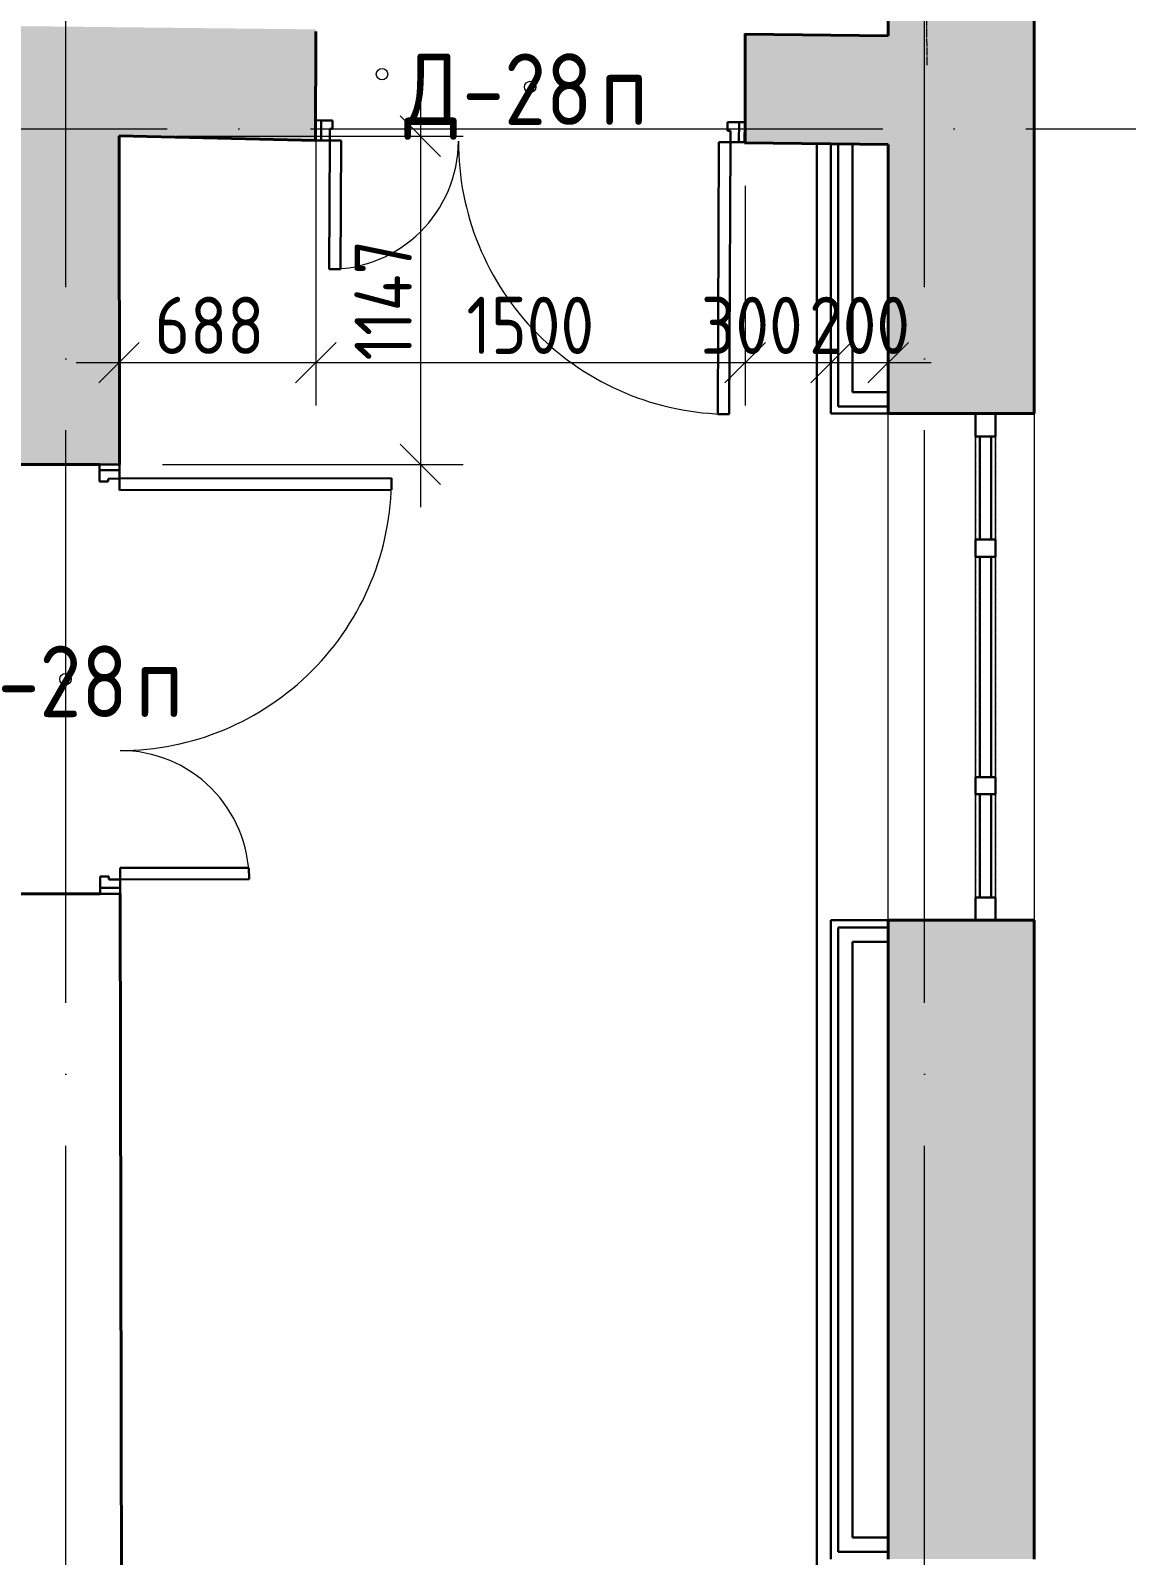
# Model space of a CAD drawing. Header units: millimetres. Extents: x -269164 to 430575, y -569542 to 36130.
# Drawn here: x 178619 to 182449, y -398750 to -393422 of the extents above; entities that cross this region are included whole.
import ezdxf

# ---------------------------------------------------------------- set-up
doc = ezdxf.new("R2010")
doc.units = ezdxf.units.MM
doc.linetypes.add('ADSK_Линия сетки', pattern=[25, 20, -2.5, 0, -2.5])
doc.linetypes.add('ADSK_Сверху', pattern=[4.5, 3, -1.5])
for name, color, linetype, lineweight in [('Витраж', 7, 'Continuous', 18), ('Двери', 7, 'Continuous', 18), ('Марки дверей', 7, 'Continuous', 20), ('Оси', 7, 'Continuous', 9), ('Панели витража', 7, 'Continuous', 18), ('Перекрытие', 7, 'Continuous', 18), ('Размеры', 7, 'Continuous', 9), ('Стены внутренние', 7, 'Continuous', 18), ('Стены наружные', 7, 'Continuous', 18)]:
    doc.layers.add(name, color=color, linetype=linetype, lineweight=lineweight)
doc.styles.add('GOST Common', font='GOST_Common.ttf', dxfattribs={"width": 0.9, "height": 200})
doc.styles.add('GOST Common_2', font='GOST_Common.ttf', dxfattribs={"width": 0.9, "height": 250})
doc.dimstyles.new('ADSK_Основной_2_мм_Округление_до_1_мм_1', dxfattribs={"dimscale": 304.8, "dimtxt": 201.142999, "dimasz": 0.463911, "dimexe": 0.492126, "dimexo": 0.492126, "dimgap": 0.098425, "dimtad": 1, "dimdec": 0, "dimdsep": 46, "dimtxsty": 'GOST Common', "dimblk1": 'OBLIQUE', "dimblk2": 'OBLIQUE', "dimsah": 1, "dimcen": 0.09, "dimdle": 0.492126, "dimazin": 2, "dimtfac": 1, "dimtdec": 4, "dimtix": 1, "dimtmove": 1, "dimatfit": 3, "dimfxl": 1, "dimtvp": 1, "dimtolj": 1, "dimtzin": 0, "dimlwd": 20, "dimlwe": 20, "dimarcsym": 2})

# ---------------------------------------------------------------- blocks, each defined once
blk = doc.blocks.new('Прямоугольный импост - 70х20_60мм-1225109-03 План 3-го этажа маркировочный')
at = {"layer": 'Витраж', "color": 253, "linetype": 'ADSK_Сверху', "true_color": 0xaaaaaa}
for p, q in [((39644.1, 2434.5), (39644.1, 2364.5)), ((39724.1, 2434.5), (39644.1, 2434.5)), ((40114.1, 2434.5), (40084.1, 2434.5)), ((39724.1, 2364.5), (39644.1, 2364.5)), ((40114.1, 2364.5), (40084.1, 2364.5))]:
    blk.add_line(p, q, dxfattribs=at)
blk = doc.blocks.new('Прямоугольный импост - 70х20_60мм-1424482-03 План 3-го этажа маркировочный')
at = {"layer": 'Витраж', "color": 253, "linetype": 'ADSK_Сверху', "true_color": 0xaaaaaa}
for p, q in [((-80, 35), (0, 35)), ((0, 35), (0, -35)), ((0, -35), (-80, -35))]:
    blk.add_line(p, q, dxfattribs=at)
blk = doc.blocks.new('Прямоугольный импост - 70х20_60мм-1424483-03 План 3-го этажа маркировочный')
at = {"layer": 'Витраж', "color": 253, "linetype": 'ADSK_Сверху', "true_color": 0xaaaaaa}
for p, q in [((0, 35), (-80, 35)), ((0, -35), (0, 35)), ((-80, -35), (0, -35))]:
    blk.add_line(p, q, dxfattribs=at)
blk = doc.blocks.new('Прямоугольный импост - 70х20_60мм-1464403-03 План 3-го этажа маркировочный')
at = {"layer": 'Витраж', "color": 253, "linetype": 'ADSK_Сверху', "true_color": 0xaaaaaa}
for p, q in [((3738.5, 23323.1), (3738.5, 23293.1)), ((3808.5, 23323.1), (3808.5, 23293.1)), ((3738.5, 22523.1), (3738.5, 22493.1)), ((3808.5, 22523.1), (3808.5, 22493.1))]:
    blk.add_line(p, q, dxfattribs=at)
blk = doc.blocks.new('Прямоугольный импост - 70х20_60мм-1225113-03 План 3-го этажа маркировочный')
at = {"layer": 'Витраж', "color": 253, "linetype": 'ADSK_Сверху', "true_color": 0xaaaaaa}
for p, q in [((41024.1, 2434.5), (40994.1, 2434.5)), ((41464.1, 2434.5), (41384.1, 2434.5)), ((41464.1, 2364.5), (41464.1, 2434.5)), ((41024.1, 2364.5), (40994.1, 2364.5)), ((41464.1, 2364.5), (41384.1, 2364.5))]:
    blk.add_line(p, q, dxfattribs=at)
blk = doc.blocks.new('Прямоугольный импост - 70х60мм-1424480-03 План 3-го этажа маркировочный')
at = {"layer": 'Витраж', "color": 253, "linetype": 'ADSK_Сверху', "true_color": 0xaaaaaa}
for p, q in [((-30, 35), (30, 35)), ((30, -35), (-30, -35))]:
    blk.add_line(p, q, dxfattribs=at)
blk = doc.blocks.new('Прямоугольный импост - 70х60мм-1225009-03 План 3-го этажа маркировочный')
at = {"layer": 'Витраж', "color": 253, "linetype": 'ADSK_Сверху', "true_color": 0xaaaaaa}
for p, q in [((41024.1, 2434.5), (41024.1, 2364.5)), ((41384.1, 2434.5), (41024.1, 2434.5)), ((41384.1, 2364.5), (41384.1, 2434.5)), ((41384.1, 2364.5), (41024.1, 2364.5))]:
    blk.add_line(p, q, dxfattribs=at)
blk = doc.blocks.new('Прямоугольный импост - 70х60мм-1464405-03 План 3-го этажа маркировочный')
at = {"layer": 'Витраж', "color": 253, "linetype": 'ADSK_Сверху', "true_color": 0xaaaaaa}
for p, q in [((3808.5, 23293.1), (3738.5, 23293.1)), ((3738.5, 23293.1), (3738.5, 22523.1)), ((3808.5, 23293.1), (3808.5, 22523.1)), ((3738.5, 22523.1), (3808.5, 22523.1))]:
    blk.add_line(p, q, dxfattribs=at)
blk = doc.blocks.new('Системная панель - _AR_Стекло_40мм_привязка по центру-V40-03 План 3-го этажа маркировочный')
at = {"layer": 'Панели витража', "lineweight": 30}
for p, q in [((180, 20), (-180, 20)), ((-180, 20), (-180, -20)), ((180, -20), (180, 20)), ((-180, -20), (180, -20))]:
    blk.add_line(p, q, dxfattribs=at)
blk = doc.blocks.new('Прямоугольный импост - 70х40_60мм-V7-03 План 3-го этажа маркировочный')
at = {"layer": 'Витраж'}
for p, q in [((41024.1, 2434.5), (41384.1, 2434.5)), ((41024.1, 2364.5), (41384.1, 2364.5))]:
    blk.add_line(p, q, dxfattribs=at)
blk = doc.blocks.new('Прямоугольный импост - 70х20_60мм-V42-03 План 3-го этажа маркировочный')
at = {"layer": 'Витраж', "lineweight": 30}
for p, q in [((-80, 35), (0, 35)), ((-80, -35), (-80, 35)), ((0, 35), (0, -35)), ((0, -35), (-80, -35))]:
    blk.add_line(p, q, dxfattribs=at)
blk = doc.blocks.new('Прямоугольный импост - 70х20_60мм-V43-03 План 3-го этажа маркировочный')
at = {"layer": 'Витраж', "lineweight": 30}
for p, q in [((0, 35), (-80, 35)), ((-80, 35), (-80, -35)), ((0, -35), (0, 35)), ((-80, -35), (0, -35))]:
    blk.add_line(p, q, dxfattribs=at)
blk = doc.blocks.new('Прямоугольный импост - 70х40_60мм-V20-03 План 3-го этажа маркировочный')
at = {"layer": 'Витраж'}
for p, q in [((-6006, 11415.4), (-6006, 11055.4)), ((-5936, 11415.4), (-5936, 11055.4))]:
    blk.add_line(p, q, dxfattribs=at)
blk = doc.blocks.new('Системная панель - _AR_Стекло_40мм_привязка по центру-1464406-03 План 3-го этажа маркировочный')
at = {"layer": 'Панели витража', "lineweight": 30}
for p, q in [((385, 20), (-385, 20)), ((-385, 20), (-385, -20)), ((385, -20), (385, 20)), ((-385, -20), (385, -20))]:
    blk.add_line(p, q, dxfattribs=at)
blk = doc.blocks.new('Прямоугольный импост - 70х40_60мм-V44-03 План 3-го этажа маркировочный')
at = {"layer": 'Витраж'}
for p, q in [((3738.5, 26548.6), (3738.5, 27318.6)), ((3808.5, 26548.6), (3808.5, 27318.6))]:
    blk.add_line(p, q, dxfattribs=at)
blk = doc.blocks.new('Прямоугольный импост - 70х60мм-V45-03 План 3-го этажа маркировочный')
at = {"layer": 'Витраж', "lineweight": 30}
for p, q in [((-30, 35), (30, 35)), ((-30, -35), (-30, 35)), ((30, 35), (30, -35)), ((30, -35), (-30, -35))]:
    blk.add_line(p, q, dxfattribs=at)
blk = doc.blocks.new('AC_Дверь_Двупольная - Д-28п 1500х2200h-V111-03 План 3-го этажа маркировочный')
at = {"layer": 'Двери', "lineweight": 30}
for p, q in [((-700, 1140), (-660, 1140)), ((-700, 190), (-700, 1140)), ((-660, 1140), (-660, 190)), ((700, 640), (660, 640)), ((660, 640), (660, 190)), ((700, 190), (700, 640)), ((-750, 190), (-730, 190)), ((-750, 120), (-750, 190)), ((-730, 190), (-700, 190)), ((-730, 120), (-730, 190)), ((-730, 190), (-730, 120)), ((-660, 190), (-700, 190)), ((-700, 190), (-700, 150)), ((660, 190), (700, 190)), ((730, 190), (700, 190)), ((700, 190), (700, 150)), ((730, 120), (730, 190)), ((750, 190), (730, 190)), ((730, 190), (730, 120)), ((750, 120), (750, 190)), ((-730, 120), (-750, 120)), ((-690, 120), (-730, 120)), ((-700, 150), (-690, 150)), ((-690, 150), (-690, 120)), ((700, 150), (690, 150)), ((690, 150), (690, 120)), ((690, 120), (730, 120)), ((730, 120), (750, 120))]:
    blk.add_line(p, q, dxfattribs=at)
at = {"layer": 'Двери'}
for centre, radius, start, end in [((-700, 190), 950, 360, 90), ((700, 190), 450, 90, 180)]:
    blk.add_arc(centre, radius, start, end, dxfattribs=at)
blk = doc.blocks.new('ADSK_Марка_Дверь - Типоразмер_ADSK_Марка-58376-03 План 3-го этажа маркировочный')
at = {"layer": 'Марки дверей', "lineweight": 9}
blk.add_circle((0, 0), 0.2, dxfattribs=at)
blk = doc.blocks.new('AC_Дверь_Двупольная - Д-28п 1500х2200h-2309814-02 План 2-го этажа маркировочный')
at = {"layer": 'Двери', "lineweight": 30}
for p, q in [((-700, 1140), (-660, 1140)), ((-700, 190), (-700, 1140)), ((-660, 1140), (-660, 190)), ((700, 640), (660, 640)), ((660, 640), (660, 190)), ((700, 190), (700, 640)), ((-750, 190), (-730, 190)), ((-750, 120), (-750, 190)), ((-730, 190), (-700, 190)), ((-730, 120), (-730, 190)), ((-730, 190), (-730, 120)), ((-660, 190), (-700, 190)), ((-700, 190), (-700, 150)), ((660, 190), (700, 190)), ((730, 190), (700, 190)), ((700, 190), (700, 150)), ((730, 120), (730, 190)), ((750, 190), (730, 190)), ((730, 190), (730, 120)), ((750, 120), (750, 190)), ((-730, 120), (-750, 120)), ((-690, 120), (-730, 120)), ((-700, 150), (-690, 150)), ((-690, 150), (-690, 120)), ((700, 150), (690, 150)), ((690, 150), (690, 120)), ((690, 120), (730, 120)), ((730, 120), (750, 120))]:
    blk.add_line(p, q, dxfattribs=at)
at = {"layer": 'Двери'}
for centre, radius, start, end in [((-700, 190), 950, 360, 90), ((700, 190), 450, 90, 180)]:
    blk.add_arc(centre, radius, start, end, dxfattribs=at)
blk = doc.blocks.new('ADSK_Марка_Дверь - Типоразмер_ADSK_Марка-58376-02 План 2-го этажа маркировочный')
at = {"layer": 'Марки дверей', "lineweight": 9}
blk.add_circle((0, 0), 0.2, dxfattribs=at)
blk = doc.blocks.new('_Oblique')
at = {"color": 0, "linetype": 'ByBlock', "lineweight": -2}
blk.add_line((-0.5, -0.5), (0.5, 0.5), dxfattribs=at)
blk = doc.blocks.new('*D12193')
at = {"layer": 'Defpoints', "color": 0, "transparency": 16777216}
for p in [(181116.4, -393019.3), (181116.4, -393432.3), (181616.4, -393440)]:
    blk.add_point(p, dxfattribs=at)
at = {"layer": 'Размеры', "color": 0, "lineweight": 20, "transparency": 16777216}
for p, q in [((181116.4, -393282.3), (181116.4, -392869.3)), ((181616.4, -393290), (181616.4, -392869.3)), ((181766.4, -393019.3), (180966.4, -393019.3))]:
    blk.add_line(p, q, dxfattribs=at)
at = {"layer": 'Размеры', "color": 0, "lineweight": 20, "transparency": 16777216, "xscale": 141.4, "yscale": 141.4, "zscale": 141.4, "rotation": 180}
blk.add_blockref('_Oblique', (181116.4, -393019.3), dxfattribs=at)
at = {"layer": 'Размеры', "color": 0, "lineweight": 20, "transparency": 16777216, "xscale": 141.4, "yscale": 141.4, "zscale": 141.4}
blk.add_blockref('_Oblique', (181616.4, -393019.3), dxfattribs=at)
at = {"layer": 'Размеры', "color": 0, "transparency": 16777216, "insert": (181366.4, -392889.3), "char_height": 200, "attachment_point": 5, "style": 'GOST Common'}
blk.add_mtext('\\A1;500', dxfattribs=at)
blk = doc.blocks.new('*D12194')
at = {"layer": 'Defpoints', "color": 0, "transparency": 16777216}
for p in [(179616.5, -393019.3), (179616.5, -393414), (181116.4, -393432.3)]:
    blk.add_point(p, dxfattribs=at)
at = {"layer": 'Размеры', "color": 0, "lineweight": 20, "transparency": 16777216}
for p, q in [((179616.5, -393264), (179616.5, -392869.3)), ((181116.4, -393282.3), (181116.4, -392869.3)), ((181266.4, -393019.3), (179466.5, -393019.3))]:
    blk.add_line(p, q, dxfattribs=at)
at = {"layer": 'Размеры', "color": 0, "lineweight": 20, "transparency": 16777216, "xscale": 141.4, "yscale": 141.4, "zscale": 141.4, "rotation": 180}
blk.add_blockref('_Oblique', (179616.5, -393019.3), dxfattribs=at)
at = {"layer": 'Размеры', "color": 0, "lineweight": 20, "transparency": 16777216, "xscale": 141.4, "yscale": 141.4, "zscale": 141.4}
blk.add_blockref('_Oblique', (181116.4, -393019.3), dxfattribs=at)
at = {"layer": 'Размеры', "color": 0, "transparency": 16777216, "insert": (180366.4, -392889.3), "char_height": 200, "attachment_point": 5, "style": 'GOST Common'}
blk.add_mtext('\\A1;1500', dxfattribs=at)
blk = doc.blocks.new('*D12249')
at = {"layer": 'Defpoints', "color": 0, "transparency": 16777216}
for p in [(179616.4, -393425.6), (178928.7, -393790.3), (179616.4, -394582)]:
    blk.add_point(p, dxfattribs=at)
at = {"layer": 'Размеры', "color": 0, "lineweight": 20, "transparency": 16777216}
for p, q in [((179616.4, -393575.6), (179616.4, -394732)), ((178928.7, -393940.3), (178928.7, -394732)), ((178778.7, -394582), (179766.4, -394582))]:
    blk.add_line(p, q, dxfattribs=at)
at = {"layer": 'Размеры', "color": 0, "lineweight": 20, "transparency": 16777216, "xscale": 141.4, "yscale": 141.4, "zscale": 141.4, "rotation": 180}
blk.add_blockref('_Oblique', (178928.7, -394582), dxfattribs=at)
at = {"layer": 'Размеры', "color": 0, "lineweight": 20, "transparency": 16777216, "xscale": 141.4, "yscale": 141.4, "zscale": 141.4}
blk.add_blockref('_Oblique', (179616.4, -394582), dxfattribs=at)
at = {"layer": 'Размеры', "color": 0, "transparency": 16777216, "insert": (179244.4, -394452), "char_height": 200, "attachment_point": 5, "style": 'GOST Common'}
blk.add_mtext('\\A1;688', dxfattribs=at)
blk = doc.blocks.new('*D12250')
at = {"layer": 'Defpoints', "color": 0, "transparency": 16777216}
for p in [(179616.4, -393425.6), (181116.4, -393814.5), (181116.4, -394582)]:
    blk.add_point(p, dxfattribs=at)
at = {"layer": 'Размеры', "color": 0, "lineweight": 20, "transparency": 16777216}
for p, q in [((179616.4, -393575.6), (179616.4, -394732)), ((181116.4, -393964.5), (181116.4, -394732)), ((179466.4, -394582), (181266.4, -394582))]:
    blk.add_line(p, q, dxfattribs=at)
at = {"layer": 'Размеры', "color": 0, "lineweight": 20, "transparency": 16777216, "xscale": 141.4, "yscale": 141.4, "zscale": 141.4, "rotation": 180}
blk.add_blockref('_Oblique', (179616.4, -394582), dxfattribs=at)
at = {"layer": 'Размеры', "color": 0, "lineweight": 20, "transparency": 16777216, "xscale": 141.4, "yscale": 141.4, "zscale": 141.4}
blk.add_blockref('_Oblique', (181116.4, -394582), dxfattribs=at)
at = {"layer": 'Размеры', "color": 0, "transparency": 16777216, "insert": (180365.6, -394452), "char_height": 200, "attachment_point": 5, "style": 'GOST Common'}
blk.add_mtext('\\A1;1500', dxfattribs=at)
blk = doc.blocks.new('*D12247')
at = {"layer": 'Defpoints', "color": 0, "transparency": 16777216}
for p in [(181116.4, -393814.5), (181416.4, -393817.8), (181416.4, -394582)]:
    blk.add_point(p, dxfattribs=at)
at = {"layer": 'Размеры', "color": 0, "lineweight": 20, "transparency": 16777216}
for p, q in [((181116.4, -393964.5), (181116.4, -394732)), ((181416.4, -393967.8), (181416.4, -394732)), ((180966.4, -394582), (181566.4, -394582))]:
    blk.add_line(p, q, dxfattribs=at)
at = {"layer": 'Размеры', "color": 0, "lineweight": 20, "transparency": 16777216, "xscale": 141.4, "yscale": 141.4, "zscale": 141.4, "rotation": 180}
blk.add_blockref('_Oblique', (181116.4, -394582), dxfattribs=at)
at = {"layer": 'Размеры', "color": 0, "lineweight": 20, "transparency": 16777216, "xscale": 141.4, "yscale": 141.4, "zscale": 141.4}
blk.add_blockref('_Oblique', (181416.4, -394582), dxfattribs=at)
at = {"layer": 'Размеры', "color": 0, "transparency": 16777216, "insert": (181139.5, -394452), "char_height": 200, "attachment_point": 5, "style": 'GOST Common'}
blk.add_mtext('\\A1;300', dxfattribs=at)
blk = doc.blocks.new('*D12248')
at = {"layer": 'Defpoints', "color": 0, "transparency": 16777216}
for p in [(181416.4, -393817.8), (181616.4, -393820), (181616.4, -394582)]:
    blk.add_point(p, dxfattribs=at)
at = {"layer": 'Размеры', "color": 0, "lineweight": 20, "transparency": 16777216}
for p, q in [((181416.4, -393967.8), (181416.4, -394732)), ((181616.4, -393970), (181616.4, -394732)), ((181266.4, -394582), (181766.4, -394582))]:
    blk.add_line(p, q, dxfattribs=at)
at = {"layer": 'Размеры', "color": 0, "lineweight": 20, "transparency": 16777216, "xscale": 141.4, "yscale": 141.4, "zscale": 141.4, "rotation": 180}
blk.add_blockref('_Oblique', (181416.4, -394582), dxfattribs=at)
at = {"layer": 'Размеры', "color": 0, "lineweight": 20, "transparency": 16777216, "xscale": 141.4, "yscale": 141.4, "zscale": 141.4}
blk.add_blockref('_Oblique', (181616.4, -394582), dxfattribs=at)
at = {"layer": 'Размеры', "color": 0, "transparency": 16777216, "insert": (181516.4, -394452), "char_height": 200, "attachment_point": 5, "style": 'GOST Common'}
blk.add_mtext('\\A1;200', dxfattribs=at)
blk = doc.blocks.new('*D12252')
at = {"layer": 'Defpoints', "color": 0, "transparency": 16777216}
for p in [(178979.9, -393790.9), (178930.5, -394937.5), (179981.6, -394937.5)]:
    blk.add_point(p, dxfattribs=at)
at = {"layer": 'Размеры', "color": 0, "lineweight": 20, "transparency": 16777216}
for p, q in [((179981.6, -393640.9), (179981.6, -395087.5)), ((179129.9, -393790.9), (180131.6, -393790.9)), ((179080.5, -394937.5), (180131.6, -394937.5))]:
    blk.add_line(p, q, dxfattribs=at)
at = {"layer": 'Размеры', "color": 0, "lineweight": 20, "transparency": 16777216, "xscale": 141.4, "yscale": 141.4, "zscale": 141.4}
for p, rotation in [((179981.6, -393790.9), 90), ((179981.6, -394937.5), 270)]:
    blk.add_blockref('_Oblique', p, dxfattribs=dict(at, rotation=rotation))
at = {"layer": 'Размеры', "color": 0, "transparency": 16777216, "insert": (179851.6, -394364.2), "char_height": 200, "attachment_point": 5, "rotation": 90, "style": 'GOST Common'}
blk.add_mtext('\\A1;1147', dxfattribs=at)

msp = doc.modelspace()

# ---------------------------------------------------------------- hatches: boundary and pattern name
at = {"layer": 'Стены внутренние', "true_color": 0xc0c0c0}
h = msp.add_hatch(color=9, dxfattribs=at)
h.paths.add_polyline_path([(181616.41, -393820.01), (181616.41, -393439.99), (181116.41, -393434.46), (181114.7, -393812.31), (181310.85, -393816.63)])
h.paths.add_polyline_path([(179614.71, -393805.56), (179616.45, -393417.89), (172414.15, -393338.34), (172414.15, -393718.36), (178548.65, -393786.12), (178550.47, -394938.14), (178930.47, -394937.54), (178928.66, -393790.32)])
at = {"layer": 'Стены наружные', "true_color": 0xc0c0c0}
h = msp.add_hatch(color=9, dxfattribs=at)
h.paths.add_polyline_path([(182126.41, -409703.29), (182126.41, -408598.77), (181616.41, -408598.77), (181616.41, -409703.29), (181945.29, -409703.29)])
h.paths.add_polyline_path([(181616.41, -406828.77), (182126.41, -406828.77), (182126.41, -404573.3), (181616.41, -404573.3), (181616.41, -405250.48)])
h.paths.add_polyline_path([(181753.48, -402803.3), (182126.41, -402803.3), (182126.41, -400532.3), (181616.41, -400532.3), (181616.41, -402803.3)])
h.paths.add_polyline_path([(181753.48, -398762.3), (182126.41, -398762.3), (182126.41, -396530.34), (181616.41, -396530.34), (181616.41, -398762.3)])
h.paths.add_polyline_path([(182126.41, -394760.34), (182126.41, -386958.02), (181616.41, -386953.1), (181616.41, -394760.34), (181753.48, -394760.34)])

# ---------------------------------------------------------------- linework, layer by layer
at = {"color": 32, "lineweight": 30, "true_color": 0xcd6928}
msp.add_lwpolyline([(181366.41, -393817.25), (181366.41, -393817.25), (181366.41, -409700.93)], dxfattribs=at)
at = {"layer": 'Оси', "linetype": 'ADSK_Линия сетки', "ltscale": 100}
for p, q in [((178742.82, -439320.18), (178742.82, -386200.07)), ((181742.82, -439320.18), (181742.82, -386200.07)), ((167096.68, -393765.13), (235324.62, -393765.13))]:
    msp.add_line(p, q, dxfattribs=at)
at = {"layer": 'Перекрытие', "color": 9, "linetype": 'ADSK_Сверху', "true_color": 0xaad4d4}
msp.add_line((181715.91, -387316.91), (181751.2, -393544.77), dxfattribs=at)
at = {"layer": 'Стены внутренние', "lineweight": 40}
for p, q in [((179614.71, -393805.56), (179616.42, -393425.58)), ((181116.41, -393432.31), (181116.41, -393814.49)), ((181616.41, -393439.99), (181116.41, -393434.46)), ((178928.66, -393790.32), (179614.71, -393805.56)), ((178930.47, -394937.54), (178928.66, -393790.32)), ((181114.69, -393814.47), (181616.41, -393820.01)), ((178550.47, -394938.14), (178860.47, -394937.65)), ((178862.84, -396437.65), (178552.84, -396438.14)), ((178942.97, -402841.12), (178932.84, -396437.54))]:
    msp.add_line(p, q, dxfattribs=at)
at = {"layer": 'Стены внутренние', "color": 32, "lineweight": 30, "true_color": 0xcd6928}
for p, q in [((181416.41, -394760.34), (181416.41, -393817.8)), ((181441.41, -394735.34), (181441.41, -393818.08)), ((181491.41, -394685.34), (181491.41, -393818.63)), ((181616.41, -394685.34), (181491.41, -394685.34)), ((181616.41, -394735.34), (181441.41, -394735.34)), ((181616.41, -394760.34), (181416.41, -394760.34)), ((181416.41, -398762.3), (181416.41, -396530.34)), ((181616.41, -396530.34), (181416.41, -396530.34)), ((181441.41, -398737.3), (181441.41, -396555.34)), ((181616.41, -396555.34), (181441.41, -396555.34)), ((181491.41, -398687.3), (181491.41, -396605.34)), ((181616.41, -396605.34), (181491.41, -396605.34)), ((181616.41, -398687.3), (181491.41, -398687.3)), ((181616.41, -398737.3), (181441.41, -398737.3))]:
    msp.add_line(p, q, dxfattribs=at)
at = {"layer": 'Стены наружные', "lineweight": 40}
for p, q in [((182126.41, -394760.34), (182126.41, -386958.02)), ((181616.41, -393135.44), (181616.41, -393439.99)), ((181616.41, -393820.01), (181616.41, -394760.34)), ((181616.41, -394760.34), (182126.41, -394760.34)), ((182126.41, -396530.34), (181616.41, -396530.34)), ((181616.41, -396530.34), (181616.41, -398762.3)), ((182126.41, -398762.3), (182126.41, -396530.34))]:
    msp.add_line(p, q, dxfattribs=at)
at = {"layer": 'Стены наружные'}
for p, q in [((181616.41, -396530.34), (181616.41, -394760.34)), ((182126.41, -394760.34), (182126.41, -396530.34))]:
    msp.add_line(p, q, dxfattribs=at)

# ---------------------------------------------------------------- block references
at = {"layer": 'Витраж', "color": 253, "linetype": 'ADSK_Сверху', "true_color": 0xaaaaaa}
for name, p, rotation in [('Прямоугольный импост - 70х20_60мм-1424483-03 План 3-го этажа маркировочный', (181956.41, -394760.34), 89.99999999999957), ('Прямоугольный импост - 70х20_60мм-1225113-03 План 3-го этажа маркировочный', (184355.91, -436224.44), 89.99999999999955), ('Прямоугольный импост - 70х60мм-1225009-03 План 3-го этажа маркировочный', (184355.91, -436224.44), 89.99999999999955), ('Прямоугольный импост - 70х20_60мм-1225109-03 План 3-го этажа маркировочный', (184355.91, -436174.44), 89.9999999999996), ('Прямоугольный импост - 70х60мм-1225009-03 План 3-го этажа маркировочный', (184355.91, -437474.44), 89.9999999999996)]:
    msp.add_blockref(name, p, dxfattribs=dict(at, rotation=rotation))
at = {"layer": 'Витраж'}
for name, p, rotation in [('Прямоугольный импост - 70х20_60мм-V43-03 План 3-го этажа маркировочный', (181956.41, -394760.34), 89.99999999999957), ('Прямоугольный импост - 70х40_60мм-V7-03 План 3-го этажа маркировочный', (184355.91, -436224.44), 89.99999999999955), ('Прямоугольный импост - 70х40_60мм-V20-03 План 3-го этажа маркировочный', (175985.36, -385034.94), 180)]:
    msp.add_blockref(name, p, dxfattribs=dict(at, rotation=rotation))
at = {"layer": 'Витраж', "color": 253, "linetype": 'ADSK_Сверху', "true_color": 0xaaaaaa, "extrusion": (0, 0, -1), "rotation": 270.0000000000004}
for name, p in [('Прямоугольный импост - 70х60мм-1424480-03 План 3-го этажа маркировочный', (-181956.41, -395230.34)), ('Прямоугольный импост - 70х60мм-1424480-03 План 3-го этажа маркировочный', (-181956.41, -396060.34)), ('Прямоугольный импост - 70х20_60мм-1424482-03 План 3-го этажа маркировочный', (-181956.41, -396530.34))]:
    msp.add_blockref(name, p, dxfattribs=at)
at = {"layer": 'Витраж', "extrusion": (0, 0, -1), "rotation": 270.0000000000004}
for name, p in [('Прямоугольный импост - 70х60мм-V45-03 План 3-го этажа маркировочный', (-181956.41, -395230.34)), ('Прямоугольный импост - 70х60мм-V45-03 План 3-го этажа маркировочный', (-181956.41, -396060.34)), ('Прямоугольный импост - 70х20_60мм-V42-03 План 3-го этажа маркировочный', (-181956.41, -396530.34))]:
    msp.add_blockref(name, p, dxfattribs=at)
at = {"layer": 'Витраж', "color": 253, "linetype": 'ADSK_Сверху', "true_color": 0xaaaaaa}
for name in ['Прямоугольный импост - 70х20_60мм-1464403-03 План 3-го этажа маркировочный', 'Прямоугольный импост - 70х60мм-1464405-03 План 3-го этажа маркировочный']:
    msp.add_blockref(name, (178182.91, -418553.49), dxfattribs=at)
at = {"layer": 'Витраж'}
msp.add_blockref('Прямоугольный импост - 70х40_60мм-V44-03 План 3-го этажа маркировочный', (178182.91, -422578.95), dxfattribs=at)
at = {"layer": 'Двери'}
for name, p, rotation in [('AC_Дверь_Двупольная - Д-28п 1500х2200h-2309814-02 План 2-го этажа маркировочный', (180365.56, -393618.94), 179.7427720539908), ('AC_Дверь_Двупольная - Д-28п 1500х2200h-V111-03 План 3-го этажа маркировочный', (178741.66, -395687.84), 270.0906122456597)]:
    msp.add_blockref(name, p, dxfattribs=dict(at, rotation=rotation))
at = {"layer": 'Марки дверей', "xscale": 99.99999999999993, "yscale": 99.99999999999993, "zscale": 99.99999999999993}
for name, p in [('ADSK_Марка_Дверь - Типоразмер_ADSK_Марка-58376-03 План 3-го этажа маркировочный', (179847.69, -393574.14)), ('ADSK_Марка_Дверь - Типоразмер_ADSK_Марка-58376-02 План 2-го этажа маркировочный', (180365.56, -393618.94)), ('ADSK_Марка_Дверь - Типоразмер_ADSK_Марка-58376-03 План 3-го этажа маркировочный', (178741.66, -395687.84))]:
    msp.add_blockref(name, p, dxfattribs=at)
at = {"layer": 'Панели витража', "rotation": 269.9999999999995}
for name, p in [('Системная панель - _AR_Стекло_40мм_привязка по центру-V40-03 План 3-го этажа маркировочный', (181956.41, -395020.34)), ('Системная панель - _AR_Стекло_40мм_привязка по центру-1464406-03 План 3-го этажа маркировочный', (181956.41, -395645.34)), ('Системная панель - _AR_Стекло_40мм_привязка по центру-V40-03 План 3-го этажа маркировочный', (181956.41, -396270.34))]:
    msp.add_blockref(name, p, dxfattribs=at)

# ---------------------------------------------------------------- texts
at = {"layer": 'Марки дверей', "lineweight": 9, "char_height": 250, "attachment_point": 1, "style": 'GOST Common_2'}
for s, insert, width in [('\\fGOST Common|b0|i0|c204|p34|;\\W.9;Д', (179925.73, -393501.93), 245.3164), ('-28', (180128.14, -393501.93), 584.4302), ('\\fGOST Common|b0|i0|c204|p34|;\\W.9;п', (180610.34, -393501.93), 194.8101), ('-28', (178504.23, -395570.83), 584.4302), ('\\fGOST Common|b0|i0|c204|p34|;\\W.9;п', (178986.44, -395570.83), 194.8101)]:
    msp.add_mtext(s, dxfattribs=dict(at, insert=insert, width=width))

# ---------------------------------------------------------------- dimensions: what is measured, and where the dimension line sits
at = {"layer": 'Размеры', "color": 18, "true_color": 0x000000}
for base, p1, p2, picture, middle in [((179616.45, -393019.29), (181116.41, -393432.31), (179616.45, -393414), '*D12194', (180366.43, -393019.29)), ((181116.41, -393019.29), (181616.41, -393439.99), (181116.41, -393432.31), '*D12193', (181366.41, -393019.29)), ((179616.42, -394582.02), (178928.66, -393790.32), (179616.42, -393425.58), '*D12249', (179244.4, -394582.02)), ((181116.41, -394582.02), (179616.42, -393425.58), (181116.41, -393814.49), '*D12250', (180365.59, -394582.02)), ((181416.41, -394582.02), (181116.41, -393814.49), (181416.41, -393817.8), '*D12247', (181139.48, -394582.02)), ((181616.41, -394582.02), (181416.41, -393817.8), (181616.41, -393820.01), '*D12248', (181516.41, -394582.02))]:
    dim = msp.add_linear_dim(base=base, p1=p1, p2=p2, dimstyle='ADSK_Основной_2_мм_Округление_до_1_мм_1', override={"dimpost": '<>'}, dxfattribs=at)
    dim.commit()
    dim.dimension.update_dxf_attribs({"geometry": picture, "text_midpoint": middle, "dimtype": 160})
dim = msp.add_linear_dim(base=(179981.61, -394937.54), p1=(178979.92, -393790.89), p2=(178930.47, -394937.54), angle=90, dimstyle='ADSK_Основной_2_мм_Округление_до_1_мм_1', override={"dimpost": '<>'}, dxfattribs=at)
dim.commit()
dim.dimension.update_dxf_attribs({"geometry": '*D12252', "text_midpoint": (179981.61, -394364.21), "dimtype": 160})

doc.saveas('drawing.dxf')
